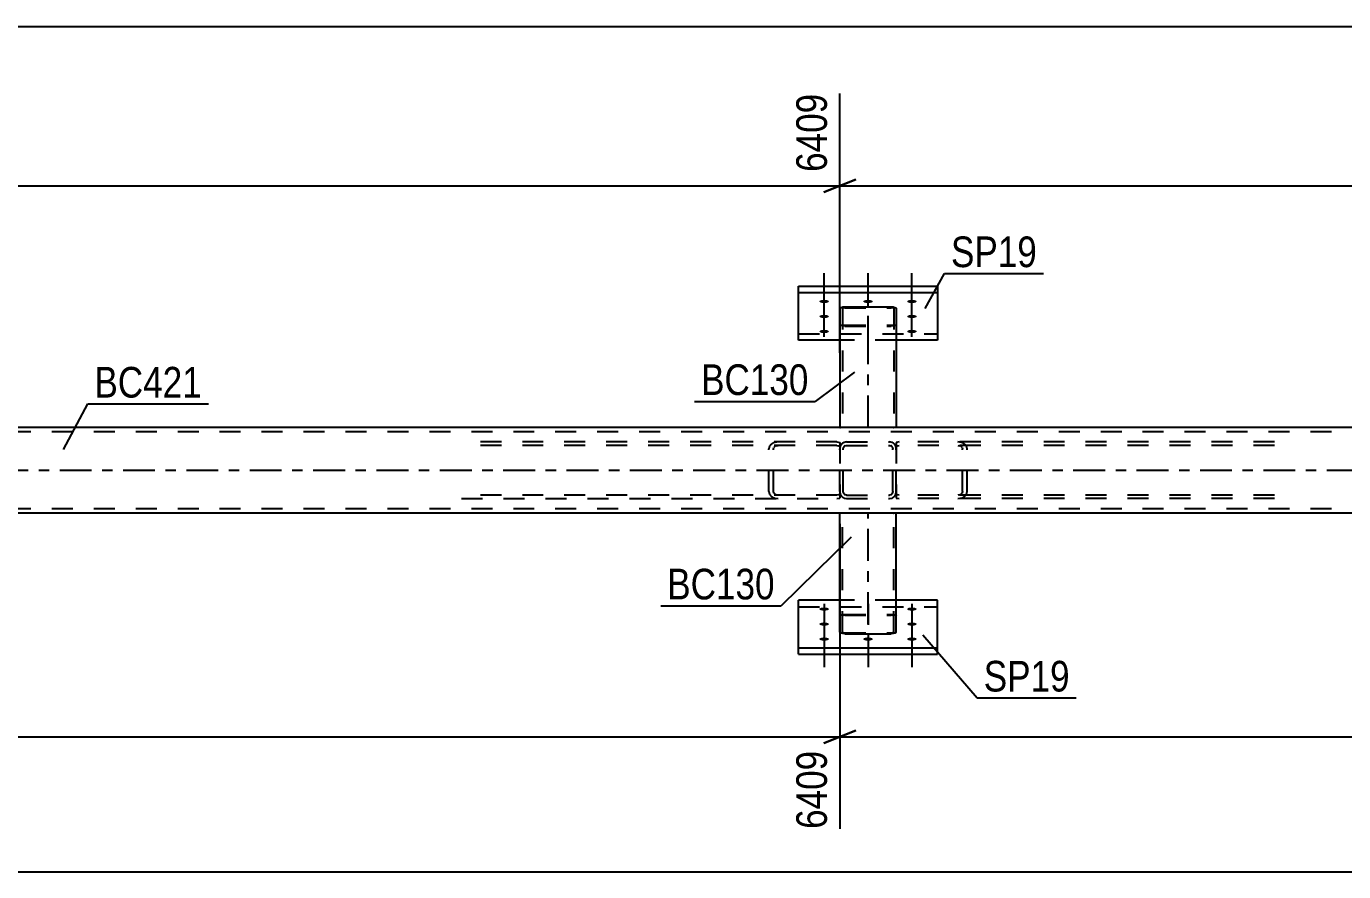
# Model space of a CAD drawing. Header units: millimetres. Extents: x -75 to 766, y -422 to 172.
# Drawn here: x 140.4 to 263.4, y -268.4 to -189.4 of the extents above; entities that cross this region are included whole.
import ezdxf

# ---------------------------------------------------------------- set-up
doc = ezdxf.new("R2010")
doc.units = ezdxf.units.MM
doc.linetypes.add('DXK_LINE_DOT2', pattern=[3.9198, 1.9599, -1.9599])
doc.linetypes.add('DXK_LINE_DOT3', pattern=[5.9187, 2.979, -0.9799, 0.9799, -0.9799])
doc.styles.add('Arial Narrow', font='ARIALN.TTF', dxfattribs={"height": 0.2})

# ---------------------------------------------------------------- blocks, each defined once
blk = doc.blocks.new('Bolt-570388036-1410 - 1404')
at = {"linetype": 'Continuous'}
for points in [[(214.9, -214.99), (214.99, -214.99), (215.08, -215), (215.16, -215.02), (215.23, -215.04), (215.28, -215.06), (215.32, -215.09), (215.34, -215.12), (215.34, -215.15), (215.32, -215.19), (215.28, -215.21), (215.23, -215.24), (215.16, -215.26), (215.08, -215.28), (214.99, -215.29), (214.9, -215.29), (214.81, -215.29), (214.72, -215.28), (214.64, -215.26), (214.57, -215.24), (214.52, -215.21), (214.48, -215.19), (214.46, -215.15), (214.46, -215.12), (214.48, -215.09), (214.52, -215.06), (214.57, -215.04), (214.64, -215.02), (214.72, -215), (214.81, -214.99)], [(219, -214.99), (219.09, -214.99), (219.18, -215), (219.26, -215.02), (219.33, -215.04), (219.38, -215.06), (219.42, -215.09), (219.44, -215.12), (219.44, -215.15), (219.42, -215.19), (219.38, -215.21), (219.33, -215.24), (219.26, -215.26), (219.18, -215.28), (219.09, -215.29), (219, -215.29), (218.91, -215.29), (218.82, -215.28), (218.74, -215.26), (218.67, -215.24), (218.62, -215.21), (218.58, -215.19), (218.56, -215.15), (218.56, -215.12), (218.58, -215.09), (218.62, -215.06), (218.67, -215.04), (218.74, -215.02), (218.82, -215), (218.91, -214.99)], [(223.1, -214.99), (223.19, -214.99), (223.28, -215), (223.36, -215.02), (223.43, -215.04), (223.48, -215.06), (223.52, -215.09), (223.54, -215.12), (223.54, -215.15), (223.52, -215.19), (223.48, -215.21), (223.43, -215.24), (223.36, -215.26), (223.28, -215.28), (223.19, -215.29), (223.1, -215.29), (223.01, -215.29), (222.92, -215.28), (222.84, -215.26), (222.77, -215.24), (222.72, -215.21), (222.68, -215.19), (222.66, -215.15), (222.66, -215.12), (222.68, -215.09), (222.72, -215.06), (222.77, -215.04), (222.84, -215.02), (222.92, -215), (223.01, -214.99)], [(214.9, -216.39), (214.99, -216.39), (215.08, -216.4), (215.16, -216.42), (215.23, -216.44), (215.28, -216.47), (215.32, -216.49), (215.34, -216.53), (215.34, -216.56), (215.32, -216.59), (215.28, -216.62), (215.23, -216.64), (215.16, -216.66), (215.08, -216.68), (214.99, -216.69), (214.9, -216.69), (214.81, -216.69), (214.72, -216.68), (214.64, -216.66), (214.57, -216.64), (214.52, -216.62), (214.48, -216.59), (214.46, -216.56), (214.46, -216.53), (214.48, -216.49), (214.52, -216.47), (214.57, -216.44), (214.64, -216.42), (214.72, -216.4), (214.81, -216.39)], [(223.1, -216.39), (223.19, -216.39), (223.28, -216.4), (223.36, -216.42), (223.43, -216.44), (223.48, -216.47), (223.52, -216.49), (223.54, -216.53), (223.54, -216.56), (223.52, -216.59), (223.48, -216.62), (223.43, -216.64), (223.36, -216.66), (223.28, -216.68), (223.19, -216.69), (223.1, -216.69), (223.01, -216.69), (222.92, -216.68), (222.84, -216.66), (222.77, -216.64), (222.72, -216.62), (222.68, -216.59), (222.66, -216.56), (222.66, -216.53), (222.68, -216.49), (222.72, -216.47), (222.77, -216.44), (222.84, -216.42), (222.92, -216.4), (223.01, -216.39)], [(214.9, -217.79), (214.99, -217.8), (215.08, -217.81), (215.16, -217.82), (215.23, -217.84), (215.28, -217.87), (215.32, -217.9), (215.34, -217.93), (215.34, -217.96), (215.32, -217.99), (215.28, -218.02), (215.23, -218.04), (215.16, -218.07), (215.08, -218.08), (214.99, -218.09), (214.9, -218.09), (214.81, -218.09), (214.72, -218.08), (214.64, -218.07), (214.57, -218.04), (214.52, -218.02), (214.48, -217.99), (214.46, -217.96), (214.46, -217.93), (214.48, -217.9), (214.52, -217.87), (214.57, -217.84), (214.64, -217.82), (214.72, -217.81), (214.81, -217.8)], [(223.1, -217.79), (223.19, -217.8), (223.28, -217.81), (223.36, -217.82), (223.43, -217.84), (223.48, -217.87), (223.52, -217.9), (223.54, -217.93), (223.54, -217.96), (223.52, -217.99), (223.48, -218.02), (223.43, -218.04), (223.36, -218.07), (223.28, -218.08), (223.19, -218.09), (223.1, -218.09), (223.01, -218.09), (222.92, -218.08), (222.84, -218.07), (222.77, -218.04), (222.72, -218.02), (222.68, -217.99), (222.66, -217.96), (222.66, -217.93), (222.68, -217.9), (222.72, -217.87), (222.77, -217.84), (222.84, -217.82), (222.92, -217.81), (223.01, -217.8)]]:
    blk.add_hatch(color=1, dxfattribs=at).paths.add_polyline_path(points)
at = {"color": 1, "linetype": 'Continuous'}
for p, q in [((214.9, -215.63), (214.9, -212.51)), ((219, -215.63), (219, -212.51)), ((223.1, -215.63), (223.1, -212.51)), ((214.9, -217.03), (214.9, -213.91)), ((223.1, -217.03), (223.1, -213.91)), ((214.9, -218.43), (214.9, -215.31)), ((223.1, -218.43), (223.1, -215.31))]:
    blk.add_line(p, q, dxfattribs=at)
at = {"color": 1, "linetype": 'DXK_LINE_DOT2'}
blk.add_line((219, -218.43), (219, -215.31), dxfattribs=at)
blk = doc.blocks.new('Bolt-570388036-1413 - 1404')
at = {"linetype": 'Continuous'}
for points in [[(214.9, -244.04), (214.81, -244.03), (214.72, -244.02), (214.64, -244.01), (214.57, -243.99), (214.52, -243.96), (214.48, -243.93), (214.46, -243.9), (214.46, -243.87), (214.48, -243.84), (214.52, -243.81), (214.57, -243.78), (214.64, -243.76), (214.72, -243.75), (214.81, -243.74), (214.9, -243.74), (214.99, -243.74), (215.08, -243.75), (215.16, -243.76), (215.23, -243.78), (215.28, -243.81), (215.32, -243.84), (215.34, -243.87), (215.34, -243.9), (215.32, -243.93), (215.28, -243.96), (215.23, -243.99), (215.16, -244.01), (215.08, -244.02), (214.99, -244.03)], [(223.1, -244.04), (223.01, -244.03), (222.92, -244.02), (222.84, -244.01), (222.77, -243.99), (222.72, -243.96), (222.68, -243.93), (222.66, -243.9), (222.66, -243.87), (222.68, -243.84), (222.72, -243.81), (222.77, -243.78), (222.84, -243.76), (222.92, -243.75), (223.01, -243.74), (223.1, -243.74), (223.19, -243.74), (223.28, -243.75), (223.36, -243.76), (223.43, -243.78), (223.48, -243.81), (223.52, -243.84), (223.54, -243.87), (223.54, -243.9), (223.52, -243.93), (223.48, -243.96), (223.43, -243.99), (223.36, -244.01), (223.28, -244.02), (223.19, -244.03)], [(214.9, -245.44), (214.81, -245.43), (214.72, -245.43), (214.64, -245.41), (214.57, -245.39), (214.52, -245.36), (214.48, -245.33), (214.46, -245.3), (214.46, -245.27), (214.48, -245.24), (214.52, -245.21), (214.57, -245.19), (214.64, -245.17), (214.72, -245.15), (214.81, -245.14), (214.9, -245.14), (214.99, -245.14), (215.08, -245.15), (215.16, -245.17), (215.23, -245.19), (215.28, -245.21), (215.32, -245.24), (215.34, -245.27), (215.34, -245.3), (215.32, -245.33), (215.28, -245.36), (215.23, -245.39), (215.16, -245.41), (215.08, -245.43), (214.99, -245.43)], [(223.1, -245.44), (223.01, -245.43), (222.92, -245.43), (222.84, -245.41), (222.77, -245.39), (222.72, -245.36), (222.68, -245.33), (222.66, -245.3), (222.66, -245.27), (222.68, -245.24), (222.72, -245.21), (222.77, -245.19), (222.84, -245.17), (222.92, -245.15), (223.01, -245.14), (223.1, -245.14), (223.19, -245.14), (223.28, -245.15), (223.36, -245.17), (223.43, -245.19), (223.48, -245.21), (223.52, -245.24), (223.54, -245.27), (223.54, -245.3), (223.52, -245.33), (223.48, -245.36), (223.43, -245.39), (223.36, -245.41), (223.28, -245.43), (223.19, -245.43)], [(214.9, -246.84), (214.81, -246.84), (214.72, -246.83), (214.64, -246.81), (214.57, -246.79), (214.52, -246.77), (214.48, -246.74), (214.46, -246.71), (214.46, -246.67), (214.48, -246.64), (214.52, -246.61), (214.57, -246.59), (214.64, -246.57), (214.72, -246.55), (214.81, -246.54), (214.9, -246.54), (214.99, -246.54), (215.08, -246.55), (215.16, -246.57), (215.23, -246.59), (215.28, -246.61), (215.32, -246.64), (215.34, -246.67), (215.34, -246.71), (215.32, -246.74), (215.28, -246.77), (215.23, -246.79), (215.16, -246.81), (215.08, -246.83), (214.99, -246.84)], [(219, -246.84), (218.91, -246.84), (218.82, -246.83), (218.74, -246.81), (218.67, -246.79), (218.62, -246.77), (218.58, -246.74), (218.56, -246.71), (218.56, -246.67), (218.58, -246.64), (218.62, -246.61), (218.67, -246.59), (218.74, -246.57), (218.82, -246.55), (218.91, -246.54), (219, -246.54), (219.09, -246.54), (219.18, -246.55), (219.26, -246.57), (219.33, -246.59), (219.38, -246.61), (219.42, -246.64), (219.44, -246.67), (219.44, -246.71), (219.42, -246.74), (219.38, -246.77), (219.33, -246.79), (219.26, -246.81), (219.18, -246.83), (219.09, -246.84)], [(223.1, -246.84), (223.01, -246.84), (222.92, -246.83), (222.84, -246.81), (222.77, -246.79), (222.72, -246.77), (222.68, -246.74), (222.66, -246.71), (222.66, -246.67), (222.68, -246.64), (222.72, -246.61), (222.77, -246.59), (222.84, -246.57), (222.92, -246.55), (223.01, -246.54), (223.1, -246.54), (223.19, -246.54), (223.28, -246.55), (223.36, -246.57), (223.43, -246.59), (223.48, -246.61), (223.52, -246.64), (223.54, -246.67), (223.54, -246.71), (223.52, -246.74), (223.48, -246.77), (223.43, -246.79), (223.36, -246.81), (223.28, -246.83), (223.19, -246.84)]]:
    blk.add_hatch(color=1, dxfattribs=at).paths.add_polyline_path(points)
at = {"color": 1, "linetype": 'Continuous'}
for p, q in [((214.9, -243.4), (214.9, -246.52)), ((223.1, -243.4), (223.1, -246.52)), ((214.9, -244.8), (214.9, -247.92)), ((223.1, -244.8), (223.1, -247.92)), ((214.9, -246.2), (214.9, -249.32)), ((219, -246.2), (219, -249.32)), ((223.1, -246.2), (223.1, -249.32))]:
    blk.add_line(p, q, dxfattribs=at)
at = {"color": 1, "linetype": 'DXK_LINE_DOT2'}
blk.add_line((219, -243.4), (219, -246.52), dxfattribs=at)
blk = doc.blocks.new('Part-570388036-1546 - 1404')
at = {"color": 2, "linetype": 'Continuous'}
for p, q in [((216.36, -246.03), (216.36, -234.91)), ((221.57, -234.91), (216.43, -234.91)), ((221.64, -246.03), (221.64, -234.91)), ((216.4, -246.09), (216.36, -246.03)), ((216.5, -246.14), (216.4, -246.09)), ((216.66, -246.18), (216.5, -246.14)), ((221.5, -246.14), (221.34, -246.18)), ((221.6, -246.09), (221.5, -246.14)), ((221.64, -246.03), (221.6, -246.09)), ((216.84, -246.19), (216.66, -246.18)), ((216.84, -246.19), (221.16, -246.19)), ((221.34, -246.18), (221.16, -246.19))]:
    blk.add_line(p, q, dxfattribs=at)
at = {"color": 7, "linetype": 'DXK_LINE_DOT2'}
for p, q in [((216.4, -234.91), (216.36, -234.91)), ((216.36, -234.91), (216.4, -234.91)), ((216.43, -234.91), (216.4, -234.91)), ((216.4, -234.91), (216.43, -234.91)), ((216.6, -246.03), (216.6, -234.91)), ((221.38, -234.91), (221.4, -234.91)), ((221.4, -246.03), (221.4, -234.91)), ((221.6, -234.91), (221.57, -234.91)), ((221.6, -234.91), (221.57, -234.91)), ((221.64, -234.91), (221.6, -234.91)), ((221.6, -234.91), (221.64, -234.91)), ((216.36, -244.55), (216.4, -244.49)), ((216.4, -244.49), (216.5, -244.43)), ((216.5, -244.43), (216.66, -244.4)), ((216.62, -244.52), (216.6, -244.55)), ((216.67, -244.49), (216.62, -244.52)), ((216.66, -244.4), (216.84, -244.38)), ((216.75, -244.47), (216.67, -244.49)), ((216.84, -244.47), (216.75, -244.47)), ((216.84, -244.38), (221.16, -244.38)), ((216.84, -244.47), (221.16, -244.47)), ((221.16, -244.38), (221.34, -244.4)), ((221.25, -244.47), (221.16, -244.47)), ((221.33, -244.49), (221.25, -244.47)), ((221.38, -244.52), (221.33, -244.49)), ((221.34, -244.4), (221.5, -244.43)), ((221.4, -244.55), (221.38, -244.52)), ((221.5, -244.43), (221.6, -244.49)), ((221.6, -244.49), (221.64, -244.55)), ((216.6, -246.03), (216.62, -246.06)), ((216.62, -246.06), (216.67, -246.08)), ((216.67, -246.08), (216.75, -246.1)), ((216.75, -246.1), (216.84, -246.11)), ((216.84, -246.11), (221.16, -246.11)), ((221.16, -246.11), (221.25, -246.1)), ((221.25, -246.1), (221.33, -246.08)), ((221.33, -246.08), (221.38, -246.06)), ((221.38, -246.06), (221.4, -246.03))]:
    blk.add_line(p, q, dxfattribs=at)
at = {"color": 7, "linetype": 'DXK_LINE_DOT3'}
blk.add_line((219, -245.29), (219, -234.91), dxfattribs=at)
blk = doc.blocks.new('Part-570388036-1541 - 1404')
at = {"color": 2, "linetype": 'Continuous'}
for p, q in [((212.5, -218.76), (212.5, -213.72)), ((212.5, -213.72), (225.5, -213.72)), ((225.5, -213.72), (225.5, -218.76)), ((225.5, -214.32), (212.5, -214.32)), ((216.36, -218.76), (212.5, -218.76)), ((225.5, -218.76), (221.64, -218.76))]:
    blk.add_line(p, q, dxfattribs=at)
at = {"color": 7, "linetype": 'DXK_LINE_DOT2'}
for p, q in [((212.5, -218.16), (225.5, -218.16)), ((216.4, -218.76), (216.36, -218.76)), ((221.64, -218.76), (216.4, -218.76))]:
    blk.add_line(p, q, dxfattribs=at)
blk = doc.blocks.new('Part-570388036-1465 - 1404')
at = {"color": 7, "linetype": 'DXK_LINE_DOT2'}
for p, q in [((587.64, -227.31), (-40, -227.31)), ((587.64, -226.91), (-23.57, -226.91)), ((221.57, -226.91), (216.43, -226.91)), ((587.64, -234.51), (-40, -234.51)), ((587.64, -234.91), (-23.57, -234.91)), ((221.57, -234.91), (216.43, -234.91))]:
    blk.add_line(p, q, dxfattribs=at)
at = {"color": 2, "linetype": 'Continuous'}
for p, q in [((216.43, -226.91), (-18.43, -226.91)), ((456.43, -226.91), (221.57, -226.91)), ((216.43, -234.91), (-18.43, -234.91)), ((456.43, -234.91), (221.57, -234.91))]:
    blk.add_line(p, q, dxfattribs=at)
at = {"color": 7, "linetype": 'DXK_LINE_DOT3'}
blk.add_line((-40, -230.91), (587.64, -230.91), dxfattribs=at)
blk = doc.blocks.new('Part-570388036-1534 - 1404')
at = {"color": 2, "linetype": 'Continuous'}
for p, q in [((212.5, -248.11), (212.5, -243.06)), ((216.36, -243.06), (212.5, -243.06)), ((225.5, -243.06), (221.64, -243.06)), ((225.5, -248.11), (225.5, -243.06)), ((212.5, -247.51), (225.5, -247.51)), ((212.5, -248.11), (225.5, -248.11))]:
    blk.add_line(p, q, dxfattribs=at)
at = {"color": 7, "linetype": 'DXK_LINE_DOT2'}
for p, q in [((212.5, -243.67), (225.5, -243.67)), ((221.64, -243.06), (216.36, -243.06))]:
    blk.add_line(p, q, dxfattribs=at)
blk = doc.blocks.new('Part-570388036-1586 - 1404')
at = {"color": 7, "linetype": 'DXK_LINE_DOT2'}
for p, q in [((216.1, -228.27), (181.03, -228.27)), ((216.1, -228.59), (181.03, -228.59)), ((209.8, -228.67), (209.73, -228.91)), ((209.73, -232.91), (209.73, -228.91)), ((210.17, -228.91), (210.21, -228.79)), ((210.17, -232.91), (210.17, -228.91)), ((210.61, -228.27), (210.28, -228.32)), ((210.44, -228.62), (210.61, -228.59)), ((216.1, -228.27), (216.36, -228.31)), ((216.1, -228.59), (216.27, -228.62)), ((216.27, -228.62), (216.36, -228.66)), ((216.36, -228.31), (216.36, -233.52)), ((216.1, -233.23), (181.03, -233.23)), ((181.03, -233.55), (216.1, -233.55)), ((209.73, -232.91), (209.8, -233.16)), ((210.21, -233.04), (210.17, -232.91)), ((210.28, -233.51), (210.61, -233.55)), ((210.61, -233.23), (210.44, -233.21)), ((216.27, -233.21), (216.1, -233.23)), ((216.1, -233.55), (216.36, -233.52)), ((216.36, -233.17), (216.27, -233.21))]:
    blk.add_line(p, q, dxfattribs=at)
for centre, radius, start, end in [((210.48, -229.1), 0.802, 104.5547, 147.5895), ((210.54, -229.01), 0.401, 104.5547, 147.5895), ((210.48, -232.73), 0.802, 212.4105, 255.4453), ((210.54, -232.82), 0.401, 212.4105, 255.4453)]:
    blk.add_arc(centre, radius, start, end, dxfattribs=at)
blk = doc.blocks.new('Part-570388036-1598 - 1404')
at = {"color": 2, "linetype": 'Continuous'}
for p, q in [((216.36, -215.8), (216.4, -215.74)), ((216.36, -215.8), (216.36, -226.91)), ((216.4, -215.74), (216.5, -215.69)), ((216.5, -215.69), (216.66, -215.65)), ((216.66, -215.65), (216.84, -215.64)), ((216.84, -215.64), (221.16, -215.64)), ((221.16, -215.64), (221.34, -215.65)), ((221.34, -215.65), (221.5, -215.69)), ((221.5, -215.69), (221.6, -215.74)), ((221.6, -215.74), (221.64, -215.8)), ((221.64, -215.8), (221.64, -226.91)), ((221.16, -226.91), (216.43, -226.91)), ((221.57, -226.91), (221.16, -226.91))]:
    blk.add_line(p, q, dxfattribs=at)
at = {"color": 7, "linetype": 'DXK_LINE_DOT2'}
for p, q in [((216.62, -215.77), (216.6, -215.8)), ((216.6, -215.8), (216.6, -226.91)), ((216.67, -215.74), (216.62, -215.77)), ((216.75, -215.73), (216.67, -215.74)), ((216.84, -215.72), (216.75, -215.73)), ((216.84, -215.72), (221.16, -215.72)), ((221.25, -215.73), (221.16, -215.72)), ((221.33, -215.74), (221.25, -215.73)), ((221.38, -215.77), (221.33, -215.74)), ((221.4, -215.8), (221.38, -215.77)), ((221.4, -215.8), (221.4, -226.91)), ((216.4, -217.34), (216.36, -217.28)), ((216.5, -217.4), (216.4, -217.34)), ((216.66, -217.43), (216.5, -217.4)), ((216.6, -217.28), (216.62, -217.31)), ((216.62, -217.31), (216.67, -217.34)), ((216.84, -217.44), (216.66, -217.43)), ((216.67, -217.34), (216.75, -217.36)), ((216.75, -217.36), (216.84, -217.36)), ((216.84, -217.36), (221.16, -217.36)), ((216.84, -217.44), (221.16, -217.44)), ((221.16, -217.36), (221.25, -217.36)), ((221.34, -217.43), (221.16, -217.44)), ((221.25, -217.36), (221.33, -217.34)), ((221.33, -217.34), (221.38, -217.31)), ((221.5, -217.4), (221.34, -217.43)), ((221.38, -217.31), (221.4, -217.28)), ((221.6, -217.34), (221.5, -217.4)), ((221.64, -217.28), (221.6, -217.34)), ((216.4, -226.91), (216.36, -226.91)), ((216.36, -226.91), (216.4, -226.91)), ((216.43, -226.91), (216.4, -226.91)), ((216.4, -226.91), (216.43, -226.91)), ((221.38, -226.91), (221.4, -226.91)), ((221.6, -226.91), (221.57, -226.91)), ((221.64, -226.91), (221.57, -226.91))]:
    blk.add_line(p, q, dxfattribs=at)
at = {"color": 7, "linetype": 'DXK_LINE_DOT3'}
blk.add_line((219, -226.91), (219, -216.54), dxfattribs=at)
blk = doc.blocks.new('Part-570388036-1606 - 1404')
at = {"color": 7, "linetype": 'DXK_LINE_DOT2'}
for p, q in [((216.41, -228.67), (216.36, -228.91)), ((216.36, -232.91), (216.36, -228.91)), ((216.68, -228.91), (216.7, -228.79)), ((216.68, -232.91), (216.68, -228.91)), ((217, -228.27), (216.76, -228.32)), ((216.88, -228.62), (217, -228.59)), ((217, -228.27), (221, -228.27)), ((217, -228.59), (221, -228.59)), ((221.24, -228.32), (221, -228.27)), ((221, -228.59), (221.12, -228.62)), ((221.3, -228.79), (221.32, -228.91)), ((221.32, -232.91), (221.32, -228.91)), ((221.64, -228.91), (221.59, -228.67)), ((221.64, -232.91), (221.64, -228.91)), ((216.36, -232.91), (216.41, -233.16)), ((216.7, -233.04), (216.68, -232.91)), ((216.76, -233.51), (217, -233.55)), ((217, -233.23), (216.88, -233.21)), ((217, -233.23), (221, -233.23)), ((217, -233.55), (221, -233.55)), ((221.12, -233.21), (221, -233.23)), ((221, -233.55), (221.24, -233.51)), ((221.32, -232.91), (221.3, -233.04)), ((221.59, -233.16), (221.64, -232.91))]:
    blk.add_line(p, q, dxfattribs=at)
for centre, radius, start, end in [((217, -228.91), 0.64, 112.5, 157.5), ((217, -228.91), 0.32, 112.5, 157.5), ((221, -228.91), 0.32, 22.5, 67.5), ((221, -228.91), 0.64, 22.5, 67.5), ((217, -232.91), 0.64, 202.5, 247.5), ((217, -232.91), 0.32, 202.5, 247.5), ((221, -232.91), 0.32, 292.5, 337.5), ((221, -232.91), 0.64, 292.5, 337.5)]:
    blk.add_arc(centre, radius, start, end, dxfattribs=at)
blk = doc.blocks.new('Part-570388036-1615 - 1404')
at = {"color": 7, "linetype": 'DXK_LINE_DOT2'}
for p, q in [((221.9, -228.27), (221.64, -228.31)), ((221.64, -228.31), (221.64, -233.52)), ((221.64, -228.66), (221.73, -228.62)), ((221.73, -228.62), (221.9, -228.59)), ((256.97, -228.27), (221.9, -228.27)), ((256.97, -228.59), (221.9, -228.59)), ((227.72, -228.32), (227.39, -228.27)), ((227.39, -228.59), (227.56, -228.62)), ((227.79, -228.79), (227.83, -228.91)), ((227.83, -232.91), (227.83, -228.91)), ((228.27, -228.91), (228.2, -228.67)), ((228.27, -232.91), (228.27, -228.91)), ((221.73, -233.21), (221.64, -233.17)), ((221.64, -233.52), (221.9, -233.55)), ((221.9, -233.23), (221.73, -233.21)), ((256.97, -233.23), (221.9, -233.23)), ((256.97, -233.55), (221.9, -233.55)), ((227.56, -233.21), (227.39, -233.23)), ((227.39, -233.55), (227.72, -233.51)), ((227.83, -232.91), (227.79, -233.04)), ((228.2, -233.16), (228.27, -232.91))]:
    blk.add_line(p, q, dxfattribs=at)
for centre, radius, start, end in [((227.46, -229.01), 0.401, 32.4104, 75.4453), ((227.52, -229.1), 0.802, 32.4104, 75.4453), ((227.46, -232.82), 0.401, 284.5547, 327.5896), ((227.52, -232.73), 0.802, 284.5547, 327.5896)]:
    blk.add_arc(centre, radius, start, end, dxfattribs=at)
blk = doc.blocks.new('StraightDimension-570388036-1714 - 1404')
at = {"color": 7, "linetype": 'Continuous'}
blk.add_line((-40, -189.43), (594.5, -189.43), dxfattribs=at)
blk = doc.blocks.new('StraightDimension-570388036-1757 - 1404')
at = {"color": 7, "linetype": 'Continuous'}
for p, q in [((216.36, -235.91), (216.36, -264.43)), ((-23.64, -255.82), (216.36, -255.82)), ((214.86, -256.42), (217.86, -255.22))]:
    blk.add_line(p, q, dxfattribs=at)
at = {"color": 0, "linetype": 'Continuous'}
blk.add_wipeout([(215.76, -256.52), (211.56, -256.52), (211.56, -265.03), (215.76, -265.03)], dxfattribs=at)
at = {"color": 3, "linetype": 'Continuous', "style": 'Arial Narrow'}
blk.add_text('6409', height=2.863, rotation=90.0002, dxfattribs=at).set_placement((215.16, -264.43))
blk = doc.blocks.new('StraightDimension-570388036-1763 - 1404')
at = {"color": 7, "linetype": 'Continuous'}
for p, q in [((216.36, -235.91), (216.36, -264.43)), ((217.86, -255.22), (214.86, -256.42)), ((216.36, -255.82), (456.36, -255.82))]:
    blk.add_line(p, q, dxfattribs=at)
blk = doc.blocks.new('StraightDimension-570388036-1778 - 1404')
at = {"color": 7, "linetype": 'Continuous'}
blk.add_line((-41, -268.43), (595.5, -268.43), dxfattribs=at)
blk = doc.blocks.new('StraightDimension-570388036-13208 - 1404')
at = {"color": 7, "linetype": 'Continuous'}
for p, q in [((216.36, -219.93), (216.36, -195.72)), ((217.86, -203.73), (214.86, -204.93)), ((216.36, -204.33), (456.36, -204.33))]:
    blk.add_line(p, q, dxfattribs=at)
blk = doc.blocks.new('StraightDimension-570388036-13209 - 1404')
at = {"color": 7, "linetype": 'Continuous'}
for p, q in [((216.36, -219.93), (216.36, -195.72)), ((214.86, -204.93), (217.86, -203.73)), ((-23.64, -204.33), (216.36, -204.33))]:
    blk.add_line(p, q, dxfattribs=at)
at = {"color": 0, "linetype": 'Continuous'}
blk.add_wipeout([(215.76, -195.12), (211.56, -195.12), (211.56, -203.63), (215.76, -203.63)], dxfattribs=at)
at = {"color": 3, "linetype": 'Continuous', "style": 'Arial Narrow'}
blk.add_text('6409', height=2.863, rotation=90.0002, dxfattribs=at).set_placement((215.16, -203.03))
blk = doc.blocks.new('Mark-570388036-1460 - 1404')
at = {"color": 0}
blk.add_wipeout([(156.77, -224.12), (156.77, -221.12), (146.72, -221.12), (146.72, -224.12)], dxfattribs=at)
blk.add_wipeout([(156.77, -224.12), (156.77, -221.12), (146.72, -221.12), (146.72, -224.12)], dxfattribs=at)
at = {"color": 30, "linetype": 'Continuous'}
for p, q in [((143.84, -228.97), (146.12, -224.72)), ((146.12, -224.72), (157.37, -224.72))]:
    blk.add_line(p, q, dxfattribs=at)
at = {"color": 3, "style": 'Arial Narrow'}
blk.add_text('BC421', height=2.863, dxfattribs=at).set_placement((146.72, -224.12))
blk = doc.blocks.new('Mark-570388036-1530 - 1404')
at = {"color": 0}
blk.add_wipeout([(237.85, -251.59), (237.85, -248.59), (229.81, -248.59), (229.81, -251.59)], dxfattribs=at)
blk.add_wipeout([(237.85, -251.59), (237.85, -248.59), (229.81, -248.59), (229.81, -251.59)], dxfattribs=at)
at = {"color": 30, "linetype": 'Continuous'}
for p, q in [((224.12, -246.29), (229.21, -252.19)), ((229.21, -252.19), (238.45, -252.19))]:
    blk.add_line(p, q, dxfattribs=at)
at = {"color": 3, "style": 'Arial Narrow'}
blk.add_text('SP19', height=2.863, dxfattribs=at).set_placement((229.81, -251.59))
blk = doc.blocks.new('Mark-570388036-1542 - 1404')
at = {"color": 0}
blk.add_wipeout([(210.29, -242.98), (210.29, -239.98), (200.24, -239.98), (200.24, -242.98)], dxfattribs=at)
blk.add_wipeout([(210.29, -242.98), (210.29, -239.98), (200.24, -239.98), (200.24, -242.98)], dxfattribs=at)
at = {"color": 30, "linetype": 'Continuous'}
for p in [(217.43, -237.18), (199.64, -243.58)]:
    blk.add_line(p, (210.89, -243.58), dxfattribs=at)
at = {"color": 3, "style": 'Arial Narrow'}
blk.add_text('BC130', height=2.863, dxfattribs=at).set_placement((200.24, -242.98))
blk = doc.blocks.new('Mark-570388036-1594 - 1404')
at = {"color": 0}
blk.add_wipeout([(213.45, -223.88), (213.45, -220.88), (203.4, -220.88), (203.4, -223.88)], dxfattribs=at)
blk.add_wipeout([(213.45, -223.88), (213.45, -220.88), (203.4, -220.88), (203.4, -223.88)], dxfattribs=at)
at = {"color": 30, "linetype": 'Continuous'}
for p in [(217.73, -221.76), (202.8, -224.48)]:
    blk.add_line(p, (214.05, -224.48), dxfattribs=at)
at = {"color": 3, "style": 'Arial Narrow'}
blk.add_text('BC130', height=2.863, dxfattribs=at).set_placement((203.4, -223.88))
blk = doc.blocks.new('Mark-570388036-1537 - 1404')
at = {"color": 0}
blk.add_wipeout([(234.79, -211.93), (234.79, -208.93), (226.75, -208.93), (226.75, -211.93)], dxfattribs=at)
blk.add_wipeout([(234.79, -211.93), (234.79, -208.93), (226.75, -208.93), (226.75, -211.93)], dxfattribs=at)
at = {"color": 30, "linetype": 'Continuous'}
for p, q in [((224.35, -215.81), (226.15, -212.53)), ((226.15, -212.53), (235.39, -212.53))]:
    blk.add_line(p, q, dxfattribs=at)
at = {"color": 3, "style": 'Arial Narrow'}
blk.add_text('SP19', height=2.863, dxfattribs=at).set_placement((226.75, -211.93))

msp = doc.modelspace()

# ---------------------------------------------------------------- block references
for name in ['Bolt-570388036-1410 - 1404', 'Part-570388036-1541 - 1404', 'Part-570388036-1598 - 1404', 'Part-570388036-1465 - 1404', 'Part-570388036-1586 - 1404', 'Part-570388036-1606 - 1404', 'Part-570388036-1615 - 1404', 'Part-570388036-1546 - 1404', 'Part-570388036-1534 - 1404', 'Bolt-570388036-1413 - 1404']:
    msp.add_blockref(name, (0, 0))

# ---------------------------------------------------------------- next in the draw order: block references
for name in ['StraightDimension-570388036-1714 - 1404', 'StraightDimension-570388036-1757 - 1404']:
    msp.add_blockref(name, (0, 0))

# ---------------------------------------------------------------- next in the draw order: block references
for name in ['StraightDimension-570388036-13208 - 1404', 'Mark-570388036-1460 - 1404', 'StraightDimension-570388036-1763 - 1404']:
    msp.add_blockref(name, (0, 0))

# ---------------------------------------------------------------- next in the draw order: block references
for name in ['StraightDimension-570388036-13209 - 1404', 'Mark-570388036-1537 - 1404', 'StraightDimension-570388036-1778 - 1404']:
    msp.add_blockref(name, (0, 0))

# ---------------------------------------------------------------- next in the draw order: block references
for name in ['Mark-570388036-1594 - 1404', 'Mark-570388036-1542 - 1404', 'Mark-570388036-1530 - 1404']:
    msp.add_blockref(name, (0, 0))

doc.saveas('drawing.dxf')
